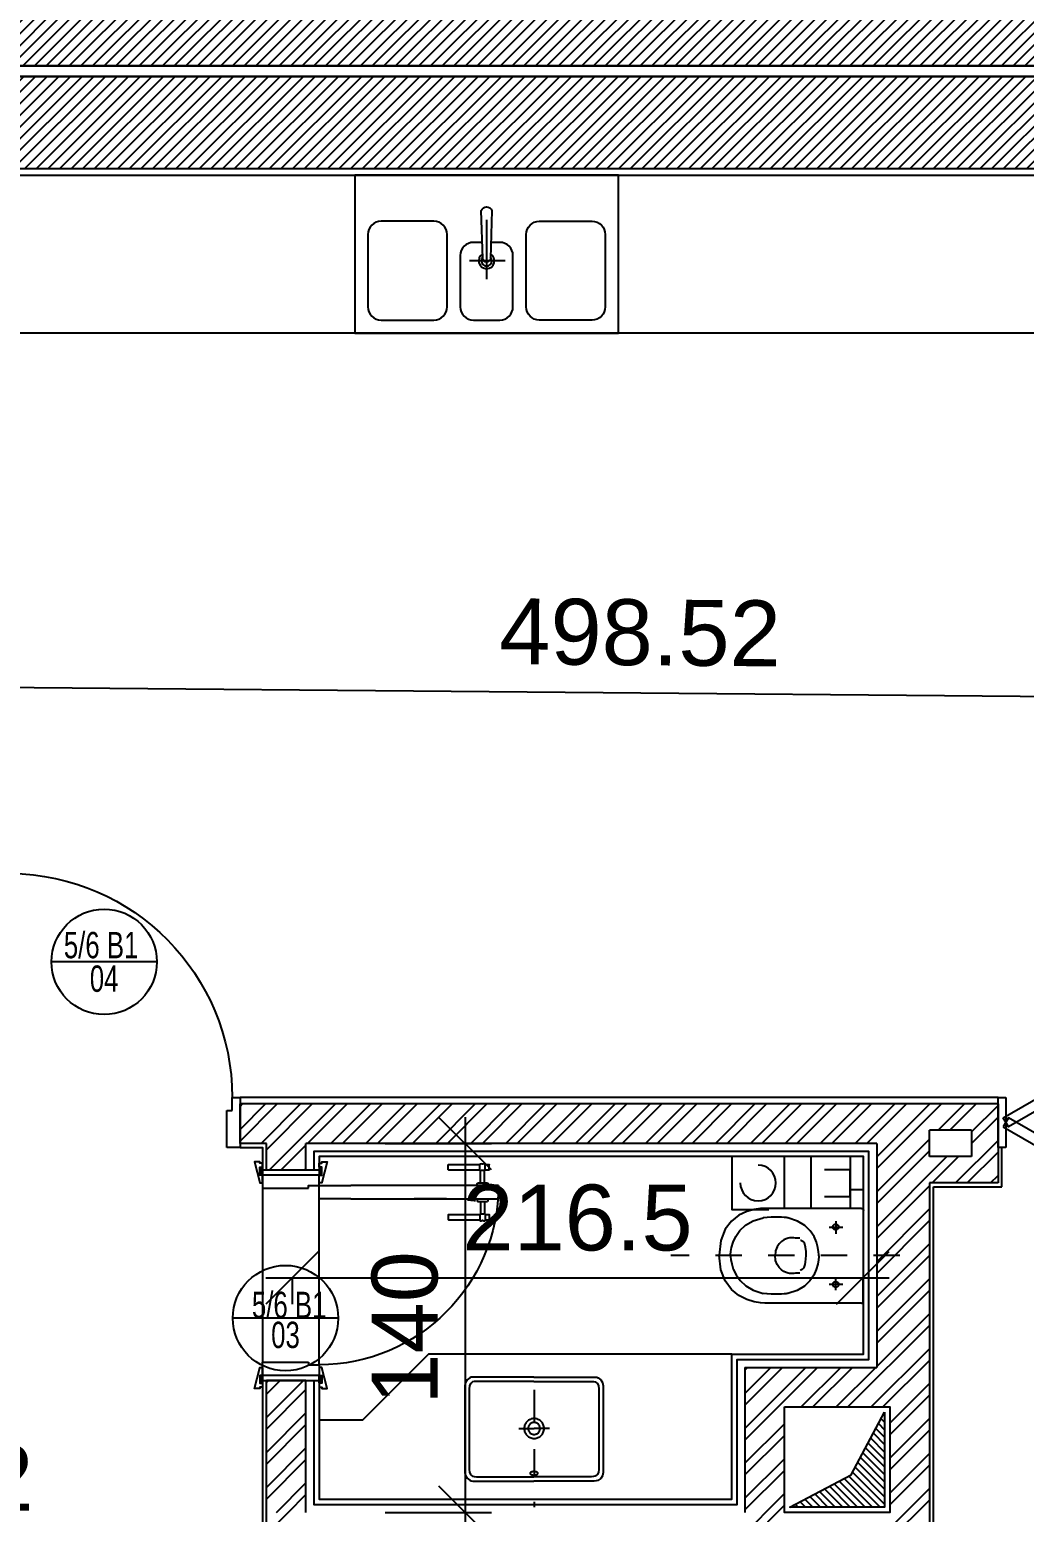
# Model space of a CAD drawing. Extents: x -0.9 to 45.6, y -8.7 to 61.5.
# Drawn here: x 34.15 to 37.92, y 17.05 to 22.68 of the extents above; entities that cross this region are included whole.
import ezdxf
from ezdxf.enums import TextEntityAlignment as Align

# ---------------------------------------------------------------- set-up
doc = ezdxf.new("R2010")
doc.units = 0
doc.header["$MEASUREMENT"] = 0
doc.header["$PDMODE"] = 35
doc.header["$PDSIZE"] = 0.3
for name, pattern in [('AXIS_50$0$DASHDOT2', [0.5, 0.25, -0.125, 0, -0.125]), ('CENTER', [2, 1.25, -0.25, 0.25, -0.25]), ('DASHDOTX2', [50.8, 25.4, -12.7, 0, -12.7])]:
    doc.linetypes.add(name, pattern=pattern)
doc.layers.get('0').update_dxf_attribs({"linetype": 'CONTINUOUS'})
doc.layers.get('DEFPOINTS').update_dxf_attribs({"linetype": 'CONTINUOUS'})
for name, color, linetype in [('A-ANNO-DR-TAG', 7, 'CONTINUOUS'), ('A-AREAS', 6, 'CONTINUOUS'), ('A-AXIS-SANITARY', 10, 'DASHDOTX2'), ('a-dim', 3, 'CONTINUOUS'), ('A-DOORS', 1, 'CONTINUOUS'), ('A-FLOR-PFIX', 61, 'CONTINUOUS'), ('A-HATCH-CONC', 8, 'CONTINUOUS'), ('A-HATCH-WALL', 8, 'CONTINUOUS'), ('a-kitchen', 95, 'CONTINUOUS'), ('A-MECHANICAL', 8, 'CONTINUOUS'), ('A-PLASTER', 8, 'CONTINUOUS'), ('A-PORTE', 1, 'CONTINUOUS'), ('A-SANIT', 95, 'CONTINUOUS'), ('A-SECT-TILE', 12, 'CONTINUOUS'), ('a-shaft', 251, 'CONTINUOUS'), ('A-WALL', 4, 'CONTINUOUS'), ('AXIS_50$0$A-AXIS-50', 10, 'AXIS_50$0$DASHDOT2'), ('S-2ND-3RD-4-5-6TH$0$A-SHAFT 2-3-4-5-6', 8, 'CONTINUOUS'), ('S-2ND-3RD-4-5-6TH$0$A-STR 2-3-4-5-6', 2, 'CONTINUOUS')]:
    doc.layers.add(name, color=color, linetype=linetype)
doc.styles.add('A100-STEXT', font='arial.ttf', dxfattribs={"height": 0.25})
doc.styles.add('BLOCK', font='arial.ttf', dxfattribs={"width": 0.8, "height": 0.25})
doc.dimstyles.new('A100-DIM', dxfattribs={"dimtxt": 0.25, "dimasz": 0.2, "dimexe": 0.1, "dimexo": 0.3, "dimgap": 0.1, "dimtad": 1, "dimlfac": 100, "dimrnd": 0.5, "dimdsep": 46, "dimtxsty": 'A100-STEXT', "dimblk1": 'OBLIQUE', "dimblk2": 'OBLIQUE', "dimsah": 1, "dimcen": -0.05, "dimdle": 0.1, "dimclrd": 15, "dimclre": 15, "dimclrt": 256, "dimadec": 0, "dimazin": 0, "dimtfac": 0.28, "dimtix": 1, "dimtmove": 2, "dimatfit": 3, "dimldrblk": 'OBLIQUE', "dimfxl": 1, "dimtolj": 1, "dimarcsym": 0})
doc.dimstyles.new('dim-law', dxfattribs={"dimtxt": 0.25, "dimasz": 0.2, "dimexe": 0.1, "dimexo": 0.3, "dimgap": 0.1, "dimtad": 1, "dimlfac": 100, "dimdsep": 46, "dimtxsty": 'A100-STEXT', "dimblk1": 'OBLIQUE', "dimblk2": 'OBLIQUE', "dimsah": 1, "dimcen": -0.05, "dimdle": 0.1, "dimclrd": 15, "dimclre": 15, "dimclrt": 256, "dimadec": 0, "dimazin": 0, "dimtfac": 0.28, "dimtix": 1, "dimtmove": 2, "dimatfit": 3, "dimldrblk": 'OBLIQUE', "dimfxl": 0.1, "dimtolj": 1, "dimarcsym": 0})

# ---------------------------------------------------------------- blocks, each defined once
blk = doc.blocks.new('sink')
at = {"layer": 'a-kitchen'}
for p, q in [((0.325, -0.43), (0.325, -0.565)), ((0.17, -0.5), (0.395, -0.5))]:
    blk.add_line(p, q, dxfattribs=at)
blk.add_lwpolyline([(0.6, -1), (0.6, 0), (0, 0), (0, -1)], close=True, dxfattribs=at)
for points in [[(0.225, -0.05), (0.5, -0.05, -0.414214), (0.55, -0.1), (0.55, -0.3, -0.414214), (0.5, -0.35), (0.225, -0.35, -0.414214), (0.175, -0.3), (0.175, -0.1, -0.414214)], [(0.1342, -0.4799), (0.316, -0.4851, -0.89936), (0.316, -0.5149), (0.1342, -0.5201, -0.70892)], [(0.225, -0.95), (0.5, -0.95, 0.414214), (0.55, -0.9), (0.55, -0.7, 0.414214), (0.5, -0.65), (0.225, -0.65, 0.414214), (0.175, -0.7), (0.175, -0.9, 0.414214)]]:
    blk.add_lwpolyline(points, format="xyb", close=True, dxfattribs=at)
blk.add_lwpolyline([(0.255, -0.5165), (0.255, -0.55, 0.414214), (0.305, -0.6), (0.5, -0.6, 0.414214), (0.55, -0.55), (0.55, -0.45, 0.414214), (0.5, -0.4), (0.305, -0.4, 0.414214), (0.255, -0.45), (0.255, -0.4835, 62.569326)], format="xyb", dxfattribs=at)
for radius, start, end in [(0.03, 211.8659, 148.1341), (0.02, 229.2152, 130.7848)]:
    blk.add_arc((0.325, -0.5), radius, start, end, dxfattribs=at)
blk = doc.blocks.new('P90E19D')
at = {"layer": 'A-PORTE'}
for p, q in [((0, 0), (0.05, 0)), ((0, -0.19), (0, 0)), ((0.05, 0), (0.05, -0.14)), ((0.9, 0), (0.85, 0)), ((0.85, 0), (0.85, -0.14)), ((0.9, -0.19), (0.9, 0)), ((0.03, -0.14), (0.03, -0.19)), ((0.05, -0.14), (0.03, -0.14)), ((0.85, -0.14), (0.87, -0.14)), ((0.87, -0.14), (0.87, -0.19)), ((0.03, -0.19), (0, -0.19)), ((0.06, -0.19), (0.02, -0.19)), ((0.03, -0.19), (0.03, -1.0399)), ((0.06, -1.0391), (0.06, -0.19)), ((0.87, -0.19), (0.9, -0.19))]:
    blk.add_line(p, q, dxfattribs=at)
blk.add_arc((0.02, -0.19), 0.85, 270.6741, 360, dxfattribs=at)
blk = doc.blocks.new('DRTAG')
blk.add_line((0.004, 0), (-0.004, 0))
blk.add_circle((0, 0), 0.004)
at = {"color": 7, "style": 'BLOCK', "width": 0.7}
blk.add_attdef('D', text='', height=0.002, dxfattribs=at).set_placement((-0.00001, 0.00127), align=Align.MIDDLE_RIGHT)
blk.add_attdef('TP', text='', height=0.002, dxfattribs=at).set_placement((-0.00004, 0.00127), align=Align.MIDDLE_LEFT)
blk.add_attdef('D-NO', text='', height=0.002, dxfattribs=at).set_placement((0, -0.00127), align=Align.MIDDLE)
blk = doc.blocks.new('P90E19H')
at = {"layer": 'A-PORTE'}
for p, q in [((0, 0), (-0.19, 0)), ((-0.19, 0), (-0.19, -0.03)), ((0, -0.03), (0, 0)), ((-0.19, -0.03), (0, -0.03)), ((-0.19, -0.9), (-0.19, -0.87)), ((-0.19, -0.87), (0, -0.87)), ((0, -0.9), (-0.19, -0.9)), ((0, -0.87), (0, -0.9)), ((0, -0.87), (0, -0.9))]:
    blk.add_line(p, q, dxfattribs=at)
for points in [[(-0.1123, -0.88), (-0.5323, -0.1525), (-0.4977, -0.1325), (-0.0777, -0.86)], [(-0.0777, -0.88), (0.3423, -0.1525), (0.3077, -0.1325), (-0.1123, -0.86)]]:
    blk.add_lwpolyline(points, close=True, dxfattribs=at)
blk.add_arc((-0.095, -0.87), 0.84, 58.6357, 121.3643, dxfattribs=at)
blk = doc.blocks.new('_OBLIQUE')
at = {"color": 0, "linetype": 'ByBlock'}
blk.add_line((-0.5, -0.5), (0.5, 0.5), dxfattribs=at)
blk = doc.blocks.new('*D394')
at = {"layer": 'a-dim', "color": 15, "lineweight": -2}
for p, q in [((35.0408, 17.9396), (37.4058, 17.9396)), ((35.1408, 17.9399), (35.1408, 17.8396)), ((37.3058, 17.9399), (37.3058, 17.8396))]:
    blk.add_line(p, q, dxfattribs=at)
at = {"layer": 'DEFPOINTS', "color": 0}
for p in [(35.1408, 18.2399), (37.3058, 18.2399), (37.3058, 17.9396)]:
    blk.add_point(p, dxfattribs=at)
at = {"layer": 'a-dim', "color": 15, "lineweight": -2, "xscale": 0.2, "yscale": 0.2, "zscale": 0.2, "rotation": 180}
blk.add_blockref('_OBLIQUE', (35.1408, 17.9396), dxfattribs=at)
at = {"layer": 'a-dim', "color": 15, "lineweight": -2, "xscale": 0.2, "yscale": 0.2, "zscale": 0.2}
blk.add_blockref('_OBLIQUE', (37.3058, 17.9396), dxfattribs=at)
at = {"layer": 'a-dim', "insert": (36.2233, 18.1672), "char_height": 0.25, "attachment_point": 5, "style": 'A100-STEXT'}
blk.add_mtext('\\A1;216.5', dxfattribs=at)
blk = doc.blocks.new('A$C6D442EC4')
at = {"layer": 'A-AXIS-SANITARY', "linetype": 'CENTER', "ltscale": 0.1}
blk.add_line((-0.0027, 0.3461), (-0.0027, -0.0992), dxfattribs=at)
at = {"layer": 'A-FLOR-PFIX', "ltscale": 0.5}
for points in [[(-0.0025, 0.3948), (-0.0051, 0.3948), (-0.0125, 0.3948), (-0.0239, 0.3948), (-0.0388, 0.3948), (-0.0564, 0.3948), (-0.076, 0.3948), (-0.1187, 0.3948), (-0.1614, 0.3948), (-0.181, 0.3948), (-0.1986, 0.3948), (-0.2135, 0.3948), (-0.225, 0.3948), (-0.2323, 0.3948), (-0.235, 0.3948), (-0.2405, 0.394), (-0.246, 0.3919), (-0.2556, 0.3842), (-0.2625, 0.3736), (-0.2651, 0.362), (-0.2651, 0.361), (-0.2651, 0.3583), (-0.2651, 0.3538), (-0.2651, 0.3478), (-0.2651, 0.3316), (-0.2651, 0.3105), (-0.2651, 0.2855), (-0.2651, 0.2577), (-0.2651, 0.1972), (-0.2651, 0.1367), (-0.2651, 0.1088), (-0.2651, 0.0839), (-0.2651, 0.0628), (-0.2651, 0.0466), (-0.2651, 0.0405), (-0.2651, 0.0361), (-0.2651, 0.0333), (-0.2651, 0.0324), (-0.2626, 0.0199), (-0.2557, 0.0096), (-0.2448, 0.0026), (-0.2379, 0.0007), (-0.2303, 0), (-0.2278, 0), (-0.2205, 0), (-0.2093, 0), (-0.1947, 0), (-0.1775, 0), (-0.1582, 0), (-0.1164, 0), (-0.0746, 0), (-0.0553, 0), (-0.0381, 0), (-0.0235, 0), (-0.0123, 0), (-0.005, 0), (-0.0025, 0)], [(-0.0026, 0.3948), (0, 0.3948), (0.0074, 0.3948), (0.0188, 0.3948), (0.0337, 0.3948), (0.0513, 0.3948), (0.0709, 0.3948), (0.1136, 0.3948), (0.1563, 0.3948), (0.176, 0.3948), (0.1936, 0.3948), (0.2084, 0.3948), (0.2199, 0.3948), (0.2273, 0.3948), (0.2299, 0.3948), (0.2355, 0.394), (0.2409, 0.3919), (0.2506, 0.3842), (0.2574, 0.3736), (0.26, 0.362), (0.26, 0.361), (0.26, 0.3583), (0.26, 0.3538), (0.26, 0.3478), (0.26, 0.3316), (0.26, 0.3105), (0.26, 0.2856), (0.26, 0.2578), (0.26, 0.1974), (0.26, 0.137), (0.26, 0.1092), (0.26, 0.0843), (0.26, 0.0632), (0.26, 0.047), (0.26, 0.041), (0.26, 0.0366), (0.26, 0.0338), (0.26, 0.0329), (0.2574, 0.0212), (0.2506, 0.0106), (0.2409, 0.003), (0.2355, 0.0008), (0.2299, 0), (0.2273, 0), (0.2199, 0), (0.2084, 0), (0.1936, 0), (0.176, 0), (0.1563, 0), (0.1136, 0), (0.0709, 0), (0.0513, 0), (0.0337, 0), (0.0188, 0), (0.0074, 0), (0, 0), (-0.0026, 0)], [(-0.0025, 0.3784), (-0.0049, 0.3784), (-0.0118, 0.3784), (-0.0226, 0.3784), (-0.0366, 0.3784), (-0.0531, 0.3784), (-0.0715, 0.3784), (-0.1116, 0.3784), (-0.1517, 0.3784), (-0.1701, 0.3784), (-0.1867, 0.3784), (-0.2006, 0.3784), (-0.2114, 0.3784), (-0.2183, 0.3784), (-0.2208, 0.3784), (-0.2288, 0.3778), (-0.2351, 0.3761), (-0.2399, 0.3735), (-0.2434, 0.37), (-0.2472, 0.361), (-0.2481, 0.3502), (-0.2481, 0.3493), (-0.2481, 0.3468), (-0.2481, 0.3427), (-0.2481, 0.3371), (-0.2481, 0.322), (-0.2481, 0.3025), (-0.2481, 0.2793), (-0.2481, 0.2535), (-0.2481, 0.1974), (-0.2481, 0.1413), (-0.2481, 0.1155), (-0.2481, 0.0924), (-0.2481, 0.0728), (-0.2481, 0.0577), (-0.2481, 0.0522), (-0.2481, 0.048), (-0.2481, 0.0455), (-0.2481, 0.0446), (-0.2472, 0.0339), (-0.2434, 0.0249), (-0.2399, 0.0214), (-0.2351, 0.0187), (-0.2288, 0.017), (-0.2208, 0.0164), (-0.2183, 0.0164), (-0.2114, 0.0164), (-0.2006, 0.0164), (-0.1867, 0.0164), (-0.1701, 0.0164), (-0.1517, 0.0164), (-0.1116, 0.0164), (-0.0715, 0.0164), (-0.0531, 0.0164), (-0.0366, 0.0164), (-0.0226, 0.0164), (-0.0118, 0.0164), (-0.0049, 0.0164), (-0.0025, 0.0164)], [(-0.0026, 0.3784), (-0.0002, 0.3784), (0.0068, 0.3784), (0.0175, 0.3784), (0.0315, 0.3784), (0.048, 0.3784), (0.0665, 0.3784), (0.1065, 0.3784), (0.1466, 0.3784), (0.1651, 0.3784), (0.1816, 0.3784), (0.1955, 0.3784), (0.2063, 0.3784), (0.2132, 0.3784), (0.2157, 0.3784), (0.2237, 0.3778), (0.23, 0.3761), (0.2348, 0.3735), (0.2383, 0.37), (0.2421, 0.361), (0.243, 0.3502), (0.243, 0.3493), (0.243, 0.3468), (0.243, 0.3427), (0.243, 0.3371), (0.243, 0.322), (0.243, 0.3025), (0.243, 0.2793), (0.243, 0.2535), (0.243, 0.1974), (0.243, 0.1413), (0.243, 0.1155), (0.243, 0.0924), (0.243, 0.0728), (0.243, 0.0577), (0.243, 0.0522), (0.243, 0.048), (0.243, 0.0455), (0.243, 0.0446), (0.2421, 0.0339), (0.2383, 0.0249), (0.2348, 0.0214), (0.23, 0.0187), (0.2237, 0.017), (0.2157, 0.0164), (0.2132, 0.0164), (0.2063, 0.0164), (0.1955, 0.0164), (0.1816, 0.0164), (0.1651, 0.0164), (0.1466, 0.0164), (0.1065, 0.0164), (0.0665, 0.0164), (0.048, 0.0164), (0.0315, 0.0164), (0.0175, 0.0164), (0.0068, 0.0164), (-0.0002, 0.0164), (-0.0026, 0.0164)], [(-0.0408, 0.1997), (-0.0406, 0.2035), (-0.04, 0.2073), (-0.0391, 0.2109), (-0.0378, 0.2144), (-0.0362, 0.2176), (-0.0343, 0.2208), (-0.0322, 0.2237), (-0.0297, 0.2263), (-0.0271, 0.2288), (-0.0242, 0.2309), (-0.021, 0.2328), (-0.0177, 0.2344), (-0.0143, 0.2357), (-0.0107, 0.2366), (-0.0069, 0.2372), (-0.0031, 0.2374), (0.0008, 0.2372), (0.0045, 0.2366), (0.0081, 0.2357), (0.0116, 0.2344), (0.0149, 0.2328), (0.018, 0.2309), (0.0209, 0.2288), (0.0236, 0.2263), (0.026, 0.2237), (0.0282, 0.2208), (0.0301, 0.2176), (0.0317, 0.2144), (0.0329, 0.2109), (0.0339, 0.2073), (0.0344, 0.2035), (0.0346, 0.1997), (0.0344, 0.1958), (0.0339, 0.1921), (0.0329, 0.1885), (0.0317, 0.185), (0.0301, 0.1817), (0.0282, 0.1786), (0.026, 0.1757), (0.0236, 0.173), (0.0209, 0.1706), (0.018, 0.1684), (0.0149, 0.1665), (0.0116, 0.1649), (0.0081, 0.1637), (0.0045, 0.1627), (0.0008, 0.1622), (-0.0031, 0.162), (-0.0069, 0.1622), (-0.0107, 0.1627), (-0.0143, 0.1637), (-0.0177, 0.1649), (-0.021, 0.1665), (-0.0242, 0.1684), (-0.0271, 0.1706), (-0.0297, 0.173), (-0.0322, 0.1757), (-0.0343, 0.1786), (-0.0362, 0.1817), (-0.0378, 0.185), (-0.0391, 0.1885), (-0.04, 0.1921), (-0.0406, 0.1958), (-0.0408, 0.1997), (-0.0408, 0.1997)], [(-0.0257, 0.1997), (-0.0256, 0.202), (-0.0252, 0.2042), (-0.0247, 0.2064), (-0.0239, 0.2085), (-0.023, 0.2105), (-0.0218, 0.2123), (-0.0205, 0.2141), (-0.0191, 0.2157), (-0.0175, 0.2171), (-0.0157, 0.2184), (-0.0139, 0.2196), (-0.0119, 0.2205), (-0.0098, 0.2213), (-0.0076, 0.2218), (-0.0054, 0.2222), (-0.0031, 0.2223), (-0.0008, 0.2222), (0.0015, 0.2218), (0.0037, 0.2213), (0.0057, 0.2205), (0.0077, 0.2196), (0.0096, 0.2184), (0.0113, 0.2171), (0.0129, 0.2157), (0.0144, 0.2141), (0.0157, 0.2123), (0.0168, 0.2105), (0.0178, 0.2085), (0.0185, 0.2064), (0.0191, 0.2042), (0.0194, 0.202), (0.0196, 0.1997), (0.0194, 0.1974), (0.0191, 0.1951), (0.0185, 0.1929), (0.0178, 0.1909), (0.0168, 0.1889), (0.0157, 0.187), (0.0144, 0.1853), (0.0129, 0.1837), (0.0113, 0.1822), (0.0096, 0.1809), (0.0077, 0.1798), (0.0057, 0.1788), (0.0037, 0.1781), (0.0015, 0.1775), (-0.0008, 0.1772), (-0.0031, 0.1771), (-0.0054, 0.1772), (-0.0076, 0.1775), (-0.0098, 0.1781), (-0.0119, 0.1788), (-0.0139, 0.1798), (-0.0157, 0.1809), (-0.0175, 0.1822), (-0.0191, 0.1837), (-0.0205, 0.1853), (-0.0218, 0.187), (-0.023, 0.1889), (-0.0239, 0.1909), (-0.0247, 0.1929), (-0.0252, 0.1951), (-0.0256, 0.1974), (-0.0257, 0.1997), (-0.0257, 0.1997)], [(-0.0176, 0.0295), (-0.0176, 0.0302), (-0.0173, 0.0308), (-0.017, 0.0315), (-0.0165, 0.0321), (-0.0158, 0.0326), (-0.0151, 0.0332), (-0.0142, 0.0337), (-0.0132, 0.0341), (-0.011, 0.0349), (-0.0084, 0.0355), (-0.0056, 0.0359), (-0.0026, 0.036), (0.0004, 0.0359), (0.0033, 0.0355), (0.0058, 0.0349), (0.0081, 0.0341), (0.009, 0.0337), (0.0099, 0.0332), (0.0107, 0.0326), (0.0113, 0.0321), (0.0118, 0.0315), (0.0122, 0.0308), (0.0124, 0.0302), (0.0125, 0.0295), (0.0124, 0.0288), (0.0122, 0.0282), (0.0118, 0.0276), (0.0113, 0.027), (0.0107, 0.0264), (0.0099, 0.0258), (0.009, 0.0253), (0.0081, 0.0249), (0.0058, 0.0241), (0.0033, 0.0235), (0.0004, 0.0231), (-0.0026, 0.023), (-0.0056, 0.0231), (-0.0084, 0.0235), (-0.011, 0.0241), (-0.0132, 0.0249), (-0.0142, 0.0253), (-0.0151, 0.0258), (-0.0158, 0.0264), (-0.0165, 0.027), (-0.017, 0.0276), (-0.0173, 0.0282), (-0.0176, 0.0288), (-0.0176, 0.0295), (-0.0176, 0.0295)]]:
    blk.add_lwpolyline(points, dxfattribs=at)
at = {"layer": 'A-SANIT', "ltscale": 0.5}
for points in [[(-0.0614, 0.1997), (-0.0031, 0.1997)], [(0.0553, 0.1997), (-0.0031, 0.1997)]]:
    blk.add_lwpolyline(points, dxfattribs=at)
blk = doc.blocks.new('A$C4412624D')
for points in [[(-363.316505, 205.931824, 0), (-369.377186, 205.812927, 0), (-385.619804, 204.401184, 0), (-409.135235, 200.113983, 0), (-437.014357, 191.368836, 0), (-466.348038, 176.583069, 0), (-494.227158, 154.174194, 0), (-517.742592, 122.559601, 0), (-533.985207, 80.156738, 0), (-540.045876, 25.382996, 0)], [(-497.934326, 27.701111, 0), (-497.803253, 31.697464, 0), (-496.723526, 42.562134, 0), (-493.665352, 58.608521, 0), (-487.598946, 78.150055, 0), (-477.494526, 99.500153, 0), (-462.322313, 120.972229, 0), (-441.052518, 140.879669, 0), (-412.655359, 157.53595, 0), (-376.101051, 169.254425, 0)], [(-283.871368, 169.254578, 0), (-285.531082, 169.495087, 0), (-290.24971, 170.096344, 0), (-297.636414, 170.87796, 0), (-307.300392, 171.659577, 0), (-318.850838, 172.260834, 0), (-331.896935, 172.501343, 0), (-346.047874, 172.200714, 0), (-360.912849, 171.17862, 0), (-376.101044, 169.254608, 0)], [(-7.305237, 205.931824, 0), (-19.51413, 205.931824, 0), (-52.233948, 205.931824, 0), (-99.604431, 205.931824, 0), (-155.76532, 205.931824, 0), (-214.856354, 205.931793, 0), (-271.017242, 205.931793, 0), (-318.387726, 205.931793, 0), (-351.107536, 205.931763, 0), (-363.316406, 205.931763, 0)], [(-167.899292, 27.713638, 0), (-167.94632, 31.783478, 0), (-168.779755, 42.831787, 0), (-171.43811, 59.116745, 0), (-176.960022, 78.896546, 0), (-186.383972, 100.429382, 0), (-200.748535, 121.973389, 0), (-221.092255, 141.786835, 0), (-248.453674, 158.127808, 0), (-283.871368, 169.254547, 0)], [(-7.305237, 205.931824, 0), (-7.054718, 205.891724, 0), (-6.383331, 205.746399, 0), (-5.411285, 205.458283, 0), (-4.258881, 204.989777, 0), (-3.046356, 204.303314, 0), (-1.893951, 203.361298, 0), (-0.921936, 202.126221, 0), (-0.250519, 200.560455, 0), (0, 198.626465, 0)], [(-0.000031, 198.626618, 0), (-0.000031, 186.942688, 0), (-0.000031, 155.629791, 0), (-0.000031, 110.296204, 0), (-0.000031, 56.550171, 0), (0, 0, 0), (0, -53.746025, 0), (0, -99.079628, 0), (0.000031, -130.392528, 0), (0.000031, -142.076446, 0)], [(-128.633087, 134.554077, 0), (-126.879395, 134.554077, 0), (-122.179504, 134.554077, 0), (-115.375183, 134.554077, 0), (-107.308197, 134.554077, 0), (-98.820343, 134.554108, 0), (-90.753357, 134.554108, 0), (-83.949036, 134.554108, 0), (-79.249146, 134.554138, 0), (-77.495453, 134.554138, 0)], [(-93.019531, 135.467438, 0), (-93.196075, 137.437134, 0), (-93.705109, 139.291046, 0), (-94.515656, 140.998169, 0), (-95.596771, 142.527588, 0), (-96.917511, 143.848328, 0), (-98.446899, 144.929444, 0), (-100.154022, 145.740021, 0), (-102.007935, 146.249054, 0), (-103.977631, 146.425629, 0), (-103.977631, 146.425537, 0), (-105.947327, 146.248993, 0), (-107.801239, 145.73996, 0), (-109.508362, 144.929413, 0), (-111.03775, 143.848328, 0), (-112.358459, 142.527588, 0), (-113.439575, 140.99823, 0), (-114.250092, 139.291107, 0), (-114.759094, 137.437256, 0), (-114.935638, 135.46759, 0), (-114.93573, 135.467438, 0), (-114.759186, 133.497742, 0), (-114.250153, 131.643829, 0), (-113.439606, 129.936707, 0), (-112.35849, 128.407288, 0), (-111.03775, 127.086548, 0), (-109.508362, 126.005432, 0), (-107.801239, 125.194855, 0), (-105.947327, 124.685822, 0), (-103.977631, 124.509247, 0), (-103.977631, 124.509339, 0), (-102.007935, 124.685883, 0), (-100.154022, 125.194916, 0), (-98.446899, 126.005463, 0), (-96.917511, 127.086548, 0), (-95.596802, 128.407288, 0), (-94.515686, 129.936646, 0), (-93.70517, 131.643768, 0), (-93.196167, 133.49762, 0), (-93.019623, 135.467285, 0)], [(-103.977631, 156.470307, 0), (-103.977631, 154.841889, 0), (-103.977631, 150.477722, 0), (-103.977631, 144.159454, 0), (-103.977631, 136.668732, 0), (-103.977661, 128.787171, 0), (-103.977661, 121.296448, 0), (-103.977661, 114.97818, 0), (-103.977692, 110.614014, 0), (-103.977692, 108.985626, 0)], [(-239.127029, 93.496338, 0), (-244.453003, 93.570557, 0), (-249.945557, 93.674713, 0), (-255.392944, 93.798554, 0), (-260.583328, 93.931671, 0), (-265.304947, 94.063751, 0), (-269.345993, 94.184479, 0), (-272.494675, 94.283508, 0), (-274.5392, 94.350495, 0), (-275.267776, 94.375122, 0), (-275.267746, 94.375122, 0), (-277.177994, 94.160919, 0), (-282.297455, 93.202637, 0), (-289.709213, 91.026795, 0), (-298.496338, 87.159912, 0), (-307.741928, 81.128479, 0), (-316.529068, 72.45903, 0), (-323.940826, 60.67807, 0), (-329.060295, 45.312103, 0), (-330.970551, 25.887634, 0)], [(-222.988953, 73.828949, 0), (-223.338638, 74.133179, 0), (-224.304276, 74.948532, 0), (-225.760712, 76.128952, 0), (-227.582809, 77.528443, 0), (-229.645447, 79.000946, 0), (-231.823486, 80.400421, 0), (-233.99176, 81.580872, 0), (-236.025146, 82.39621, 0), (-237.798523, 82.70047, 0)], [(-222.988953, 73.828949, 0), (-222.415253, 72.286972, 0), (-220.969742, 67.851441, 0), (-219.065781, 60.807938, 0), (-217.11673, 51.442078, 0), (-215.53595, 40.039414, 0), (-214.736816, 26.885574, 0), (-215.132675, 12.266113, 0), (-217.136887, -3.533356, 0), (-221.162842, -20.227234, 0)], [(-363.316505, -149.381658, 0), (-369.377186, -149.461094, 0), (-385.619804, -148.580885, 0), (-409.135235, -145.063267, 0), (-437.014357, -137.230472, 0), (-466.348038, -123.404728, 0), (-494.227158, -101.908272, 0), (-517.742592, -71.063339, 0), (-533.985207, -29.192154, 0), (-540.045876, 25.383057, 0)], [(-497.934326, 27.701111, 0), (-497.877174, 23.658875, 0), (-496.982231, 12.679642, 0), (-494.164284, -3.515335, 0), (-488.338104, -23.204819, 0), (-478.41848, -44.667587, 0), (-463.320183, -66.182388, 0), (-441.957998, -86.028, 0), (-413.246702, -102.483177, 0), (-376.101074, -113.826691, 0)], [(-239.127029, -38.068466, 0), (-244.453003, -38.14267, 0), (-249.945557, -38.246841, 0), (-255.392944, -38.370651, 0), (-260.583328, -38.503769, 0), (-265.304947, -38.635849, 0), (-269.345993, -38.756561, 0), (-272.494675, -38.855591, 0), (-274.5392, -38.922577, 0), (-275.267776, -38.947189, 0), (-275.267746, -38.947235, 0), (-277.177994, -38.733047, 0), (-282.297455, -37.774811, 0), (-289.709213, -35.599045, 0), (-298.496338, -31.732208, 0), (-307.741928, -25.700821, 0), (-316.529068, -17.031387, 0), (-323.940826, -5.250381, 0), (-329.060295, 10.115692, 0), (-330.970551, 29.540344, 0)], [(-167.899292, 27.713638, 0), (-167.835449, 23.744888, 0), (-168.391693, 12.949295, 0), (-170.689728, -3.00711, 0), (-175.851273, -22.458359, 0), (-184.998032, -43.738403, 0), (-199.251709, -65.181274, 0), (-219.733994, -85.120949, 0), (-247.56662, -101.891426, 0), (-283.871277, -113.826691, 0)], [(-221.162796, -20.227218, 0), (-221.512482, -20.531448, 0), (-222.478119, -21.346786, 0), (-223.934555, -22.527222, 0), (-225.756668, -23.926681, 0), (-227.819305, -25.39917, 0), (-229.99733, -26.79863, 0), (-232.165619, -27.97905, 0), (-234.19902, -28.794388, 0), (-235.972382, -29.098617, 0)], [(-103.977631, -101.042419, 0), (-103.977631, -99.414001, 0), (-103.977631, -95.049827, 0), (-103.977631, -88.731552, 0), (-103.977631, -81.240814, 0), (-103.977661, -73.359253, 0), (-103.977661, -65.868515, 0), (-103.977661, -59.550239, 0), (-103.977692, -55.186066, 0), (-103.977692, -53.557648, 0)], [(-128.633087, -79.126785, 0), (-126.879395, -79.126785, 0), (-122.179504, -79.126785, 0), (-115.375183, -79.126785, 0), (-107.308197, -79.126793, 0), (-98.820343, -79.126793, 0), (-90.753357, -79.1268, 0), (-83.949036, -79.1268, 0), (-79.249146, -79.126808, 0), (-77.495453, -79.126816, 0)], [(-93.019531, -80.039558, 0), (-93.196075, -78.069855, 0), (-93.705109, -76.215965, 0), (-94.515656, -74.508842, 0), (-95.596771, -72.979439, 0), (-96.917511, -71.658707, 0), (-98.446899, -70.577591, 0), (-100.154022, -69.767044, 0), (-102.007935, -69.258026, 0), (-103.977631, -69.081474, 0), (-103.977631, -69.081459, 0), (-105.947327, -69.258011, 0), (-107.801239, -69.767036, 0), (-109.508362, -70.577583, 0), (-111.03775, -71.658699, 0), (-112.358459, -72.979431, 0), (-113.439575, -74.508835, 0), (-114.250092, -76.21595, 0), (-114.759094, -78.069839, 0), (-114.935638, -80.039543, 0), (-114.93573, -80.039558, 0), (-114.759186, -82.009262, 0), (-114.250153, -83.863159, 0), (-113.439606, -85.570282, 0), (-112.35849, -87.099686, 0), (-111.03775, -88.420425, 0), (-109.508362, -89.501541, 0), (-107.801239, -90.312088, 0), (-105.947327, -90.821113, 0), (-103.977631, -90.997673, 0), (-103.977631, -90.997658, 0), (-102.007935, -90.821106, 0), (-100.154022, -90.31208, 0), (-98.446899, -89.501533, 0), (-96.917511, -88.420418, 0), (-95.596802, -87.099678, 0), (-94.515686, -85.570274, 0), (-93.70517, -83.863144, 0), (-93.196167, -82.009254, 0), (-93.019623, -80.039543, 0)], [(-283.871368, -113.826683, 0), (-285.531082, -114.067184, 0), (-290.24971, -114.668434, 0), (-297.636414, -115.450065, 0), (-307.300392, -116.231693, 0), (-318.850838, -116.832943, 0), (-331.896935, -117.073444, 0), (-346.047874, -116.772819, 0), (-360.912849, -115.750694, 0), (-376.101044, -113.826691, 0)], [(-7.305237, -149.381658, 0), (-19.51413, -149.381658, 0), (-52.233948, -149.381658, 0), (-99.604431, -149.381658, 0), (-155.76532, -149.381658, 0), (-214.856354, -149.38166, 0), (-271.017242, -149.38166, 0), (-318.387726, -149.38166, 0), (-351.107536, -149.381662, 0), (-363.316406, -149.381662, 0)], [(-7.305237, -149.381658, 0), (-7.054718, -149.341568, 0), (-6.383331, -149.196247, 0), (-5.411285, -148.908123, 0), (-4.258881, -148.439623, 0), (-3.046356, -147.753174, 0), (-1.893951, -146.811207, 0), (-0.921936, -145.576141, 0), (-0.250519, -144.010414, 0), (0, -142.076446, 0)]]:
    blk.add_polyline3d(points)
at = {"layer": 'A-AXIS-SANITARY', "linetype": 'CENTER', "ltscale": 0.1}
blk.add_line((136.288241, 26.88557), (-721.794139, 26.885582), dxfattribs=at)
blk = doc.blocks.new('A$C3DEF75EA')
at = {"layer": 'A-DOORS'}
for p, q in [((-0.11, 0.68), (-0.06, 0.68)), ((-0.11, 0.56), (-0.11, 0.68)), ((-0.06, 0.68), (-0.06, 0.56)), ((-0.167, 0.63), (-0.193, 0.63)), ((-0.193, 0.625), (-0.193, 0.63)), ((-0.19, 0.63), (-0.19, 0.6445)), ((-0.1705, 0.645), (-0.1895, 0.645)), ((-0.17, 0.63), (-0.17, 0.6445)), ((-0.167, 0.6275), (-0.167, 0.63)), ((-0.12, 0.6275), (-0.167, 0.6275)), ((-0.12, 0.602), (-0.12, 0.638)), ((-0.11, 0.64), (-0.118, 0.64)), ((-0.11, 0.6), (-0.11, 0.64)), ((-0.06, 0.64), (-0.052, 0.64)), ((-0.06, 0.6), (-0.06, 0.64)), ((-0.05, 0.602), (-0.05, 0.638)), ((-0.05, 0.6275), (-0.003, 0.6275)), ((-0.003, 0.63), (0.023, 0.63)), ((-0.003, 0.6275), (-0.003, 0.63)), ((0, 0.63), (0, 0.6445)), ((0.0005, 0.645), (0.0195, 0.645)), ((0.02, 0.63), (0.02, 0.6445)), ((0.023, 0.625), (0.023, 0.63)), ((-0.193, 0.61), (-0.193, 0.615)), ((-0.167, 0.61), (-0.193, 0.61)), ((-0.19, 0.4905), (-0.19, 0.61)), ((-0.17, 0.4905), (-0.17, 0.61)), ((-0.167, 0.61), (-0.167, 0.6125)), ((-0.12, 0.6125), (-0.167, 0.6125)), ((-0.11, 0.6), (-0.118, 0.6)), ((-0.06, 0.6), (-0.052, 0.6)), ((-0.05, 0.6125), (-0.003, 0.6125)), ((-0.003, 0.61), (-0.003, 0.6125)), ((-0.003, 0.61), (0.023, 0.61)), ((0, 0.4905), (0, 0.61)), ((0.02, 0.4905), (0.02, 0.61)), ((0.023, 0.61), (0.023, 0.615)), ((-0.11, 0.12), (-0.11, 0.56)), ((-0.06, 0.56), (-0.06, 0.12)), ((-0.1705, 0.49), (-0.1895, 0.49)), ((-0.11, 0.483), (-0.11, 0.36)), ((-0.06, 0.483), (-0.06, 0.36)), ((0.0005, 0.49), (0.0195, 0.49)), ((-0.11, 0.12), (-0.11, 0)), ((-0.06, 0), (-0.06, 0.12)), ((-0.809, 0), (-0.781, 0.009)), ((-0.809, 0.009), (-0.781, 0)), ((0.009, 0), (-0.019, 0.009)), ((0.009, 0.009), (-0.019, 0)), ((-0.11, 0), (-0.06, 0)), ((-0.809, -0.215), (-0.781, -0.224)), ((-0.809, -0.224), (-0.781, -0.215)), ((0.009, -0.215), (-0.019, -0.224)), ((0.009, -0.224), (-0.019, -0.215))]:
    blk.add_line(p, q, dxfattribs=at)
at = {"layer": 'A-DOORS', "color": 8}
for p, q in [((-0.74, 0), (-0.06, 0)), ((-0.07, -0.215), (-0.73, -0.215))]:
    blk.add_line(p, q, dxfattribs=at)
at = {"layer": 'A-DOORS'}
for points in [[(-0.81, 0), (-0.825, 0), (-0.825, 0.01), (-0.83, 0.01), (-0.83, 0.03), (-0.7518, 0.0104, -0.381769), (-0.75, 0.0084), (-0.75, 0), (-0.78, 0), (-0.78, 0.01), (-0.81, 0.01), (-0.81, 0)], [(0.01, 0), (0.025, 0), (0.025, 0.01), (0.03, 0.01), (0.03, 0.03), (-0.0482, 0.0104, 0.381769), (-0.05, 0.0084), (-0.05, 0), (-0.02, 0), (-0.02, 0.01), (0.01, 0.01), (0.01, 0)], [(-0.81, -0.215), (-0.825, -0.215), (-0.825, -0.225), (-0.83, -0.225), (-0.83, -0.245), (-0.7518, -0.2254, 0.381769), (-0.75, -0.2234), (-0.75, -0.215), (-0.78, -0.215), (-0.78, -0.225), (-0.81, -0.225), (-0.81, -0.215)], [(0.01, -0.215), (0.025, -0.215), (0.025, -0.225), (0.03, -0.225), (0.03, -0.245), (-0.0482, -0.2254, -0.381769), (-0.05, -0.2234), (-0.05, -0.215), (-0.02, -0.215), (-0.02, -0.225), (0.01, -0.225), (0.01, -0.215)]]:
    blk.add_lwpolyline(points, format="xyb", dxfattribs=at)
for points in [[(-0.809, 0), (-0.781, 0), (-0.781, 0.009), (-0.809, 0.009)], [(0.009, 0), (-0.019, 0), (-0.019, 0.009), (0.009, 0.009)], [(-0.809, -0.215), (-0.781, -0.215), (-0.781, -0.224), (-0.809, -0.224)], [(0.009, -0.215), (-0.019, -0.215), (-0.019, -0.224), (0.009, -0.224)]]:
    blk.add_lwpolyline(points, close=True, dxfattribs=at)
for points in [[(-0.8, -0.215), (-0.8, 0), (-0.78, 0), (-0.78, -0.215), (-0.8, -0.215)], [(-0.73, -0.04), (-0.74, -0.04), (-0.74, 0), (-0.78, 0)], [(-0.78, 0), (-0.78, -0.215), (-0.73, -0.215), (-0.73, -0.04)], [(0, -0.215), (0, 0), (-0.02, 0), (-0.02, -0.215), (0, -0.215)], [(-0.07, -0.04), (-0.06, -0.04), (-0.06, 0), (-0.02, 0)], [(-0.02, 0), (-0.02, -0.215), (-0.07, -0.215), (-0.07, -0.04)]]:
    blk.add_lwpolyline(points, dxfattribs=at)
blk.add_arc((-0.0597, -0.0003), 0.6803, 90.0254, 179.9746, dxfattribs=at)
for centre, major_axis, start_param, end_param in [((-0.2006, 0.62), (0.00642, 0.00642), 4.914874, 6.080701), ((-0.1895, 0.6445), (-0.000354, 0.000354), -0.785398, 0.785398), ((-0.1705, 0.6445), (0.000354, 0.000354), 5.497787, 7.068583), ((-0.149, 0.62), (0.0138, 0.0138), 1.961403, 2.750986), ((-0.118, 0.638), (-0.00141, 0.00141), -0.785398, 0.785398), ((-0.052, 0.638), (0.00141, 0.00141), 5.497787, 7.068583), ((-0.021, 0.62), (0.0138, 0.0138), 5.102996, 5.892578), ((0.0005, 0.6445), (-0.000354, 0.000354), -0.785398, 0.785398), ((0.0195, 0.6445), (0.000354, 0.000354), 5.497787, 7.068583), ((0.0306, 0.62), (0.00642, 0.00642), 1.773281, 2.939108), ((-0.118, 0.602), (0.00141, 0.00141), 2.356194, 3.926991), ((-0.052, 0.602), (-0.00141, 0.00141), 2.356194, 3.926991), ((-0.1895, 0.4905), (0.000354, 0.000354), 2.356194, 3.926991), ((-0.1705, 0.4905), (-0.000354, 0.000354), 2.356194, 3.926991), ((0.0005, 0.4905), (0.000354, 0.000354), 2.356194, 3.926991), ((0.0195, 0.4905), (-0.000354, 0.000354), 2.356194, 3.926991)]:
    blk.add_ellipse(centre, major_axis=major_axis, ratio=1, start_param=start_param, end_param=end_param, dxfattribs=at)
blk = doc.blocks.new('*D457')
at = {"layer": 'a-dim', "color": 15, "lineweight": -2}
for p, q in [((35.7967, 18.55), (35.7967, 16.95)), ((35.4934, 18.45), (35.8967, 18.45)), ((35.4934, 17.05), (35.8967, 17.05))]:
    blk.add_line(p, q, dxfattribs=at)
at = {"layer": 'DEFPOINTS', "color": 0}
for p in [(35.1934, 18.45), (35.1934, 17.05), (35.7967, 17.05)]:
    blk.add_point(p, dxfattribs=at)
at = {"layer": 'a-dim', "color": 15, "lineweight": -2, "xscale": 0.2, "yscale": 0.2, "zscale": 0.2}
for p, rotation in [((35.7967, 18.45), 90), ((35.7967, 17.05), 270)]:
    blk.add_blockref('_OBLIQUE', p, dxfattribs=dict(at, rotation=rotation))
at = {"layer": 'a-dim', "insert": (35.5691, 17.75), "char_height": 0.25, "attachment_point": 5, "rotation": 90, "style": 'A100-STEXT'}
blk.add_mtext('\\A1;140', dxfattribs=at)
blk = doc.blocks.new('*D459')
at = {"layer": 'a-dim', "color": 15, "lineweight": -2}
for p, q in [((33.8664, 20.1826), (39.0514, 20.1384)), ((33.9658, 20.1175), (33.9655, 20.0818)), ((38.9508, 20.075), (38.9505, 20.0393))]:
    blk.add_line(p, q, dxfattribs=at)
at = {"layer": 'DEFPOINTS', "color": 0}
for p in [(33.9684, 20.4175), (38.9534, 20.375), (38.9514, 20.1393)]:
    blk.add_point(p, dxfattribs=at)
at = {"layer": 'a-dim', "color": 15, "lineweight": -2, "xscale": 0.2, "yscale": 0.2, "zscale": 0.2}
for p, rotation in [((33.9664, 20.1818), 179.5115322715664), ((38.9514, 20.1393), 359.5115322715665)]:
    blk.add_blockref('_OBLIQUE', p, dxfattribs=dict(at, rotation=rotation))
at = {"layer": 'a-dim', "insert": (36.4608, 20.3882), "char_height": 0.25, "attachment_point": 5, "rotation": 359.5115, "style": 'A100-STEXT'}
blk.add_mtext('\\A1;498.52', dxfattribs=at)
blk = doc.blocks.new('*D461')
at = {"layer": 'a-dim', "color": 15, "lineweight": -2}
for p, q in [((32.7084, 17.115), (32.7084, 17.0515)), ((35.0284, 17.115), (35.0284, 17.0515)), ((35.1284, 16.9515), (32.6084, 16.9515))]:
    blk.add_line(p, q, dxfattribs=at)
at = {"layer": 'DEFPOINTS', "color": 0}
for p in [(32.7084, 16.9515), (32.7084, 16.815), (35.0284, 16.815)]:
    blk.add_point(p, dxfattribs=at)
at = {"layer": 'a-dim', "color": 15, "lineweight": -2, "xscale": 0.2, "yscale": 0.2, "zscale": 0.2}
for p, rotation in [((32.7084, 16.9515), 179.9999999989713), ((35.0284, 16.9515), 359.9999999989714)]:
    blk.add_blockref('_OBLIQUE', p, dxfattribs=dict(at, rotation=rotation))
at = {"layer": 'a-dim', "insert": (33.8684, 17.1793), "char_height": 0.25, "attachment_point": 5, "rotation": 360, "style": 'A100-STEXT'}
blk.add_mtext('\\A1;232', dxfattribs=at)

msp = doc.modelspace()

# ---------------------------------------------------------------- hatches: boundary and pattern name
at = {"layer": 'A-HATCH-CONC'}
h = msp.add_hatch(dxfattribs=at)
h.set_pattern_fill('ANSI31', color=256, scale=0.25, style=0)
h.paths.add_polyline_path([(41.83837, 22.94), (26.70837, 22.94), (26.70837, 22.61), (28.46837, 22.61), (28.46837, 22.54), (41.83837, 22.54)])
h = msp.add_hatch(dxfattribs=at)
h.set_pattern_fill('ANSI31', color=256, scale=0.25, style=0)
h.paths.add_polyline_path([(41.83837, 22.94), (26.70837, 22.94), (26.70837, 22.61), (28.46837, 22.61), (28.46837, 22.54), (41.83837, 22.54)])
h = msp.add_hatch(dxfattribs=at)
h.set_pattern_fill('ANSI31', color=256, scale=0.25, style=0)
h.paths.add_polyline_path([(41.83837, 22.5), (28.46837, 22.5), (28.46837, 22.15), (41.83837, 22.15)])
h = msp.add_hatch(dxfattribs=at)
h.set_pattern_fill('ANSI31', color=256, scale=0.25, style=0)
h.paths.add_polyline_path([(41.83837, 22.5), (28.46837, 22.5), (28.46837, 22.15), (41.83837, 22.15)])
at = {"layer": 'a-shaft'}
h = msp.add_hatch(dxfattribs=at)
h.set_pattern_fill('_USER,_O', color=256, scale=0.02, angle=315, pattern_type=0)
h.set_pattern_definition([(315, (-338376.906732, -23743.371716), (0.0141421356237, 0.0141421356237), [])])
h.paths.add_polyline_path([(37.26089, 17.19196), (37.02837, 17.07), (37.38837, 17.07), (37.38837, 17.43)])

# ---------------------------------------------------------------- linework, layer by layer
at = {"layer": 'A-AREAS'}
msp.add_line((28.39837, 22.5), (41.90837, 22.5), dxfattribs=at)
msp.add_lwpolyline([(41.90837, 22.91), (41.90837, 22.54), (26.63837, 22.54), (26.63837, 23.51)], dxfattribs=at)
at = {"layer": 'A-FLOR-PFIX', "ltscale": 0.5}
msp.add_lwpolyline([(35.24337, 17.4), (35.24337, 17.1), (36.80837, 17.1), (36.80837, 17.65), (35.65837, 17.65), (35.40837, 17.4)], close=True, dxfattribs=at)
at = {"layer": 'A-HATCH-WALL'}
for p, q in [((34.94337, 18.50314), (35.04023, 18.6)), ((34.94337, 18.59152), (34.95184, 18.6)), ((34.94337, 18.45894), (35.08443, 18.6)), ((35.02282, 18.45), (35.17282, 18.6)), ((35.04337, 18.42636), (35.21701, 18.6)), ((35.0554, 18.35), (35.3054, 18.6)), ((35.19959, 18.45), (35.34959, 18.6)), ((35.28798, 18.45), (35.43798, 18.6)), ((35.33217, 18.45), (35.48217, 18.6)), ((35.42056, 18.45), (35.57056, 18.6)), ((35.46476, 18.45), (35.61476, 18.6)), ((35.55315, 18.45), (35.70315, 18.6)), ((35.59734, 18.45), (35.74734, 18.6)), ((35.68573, 18.45), (35.83573, 18.6)), ((35.72992, 18.45), (35.87992, 18.6)), ((35.81831, 18.45), (35.96831, 18.6)), ((35.8625, 18.45), (36.0125, 18.6)), ((35.95089, 18.45), (36.10089, 18.6)), ((35.99509, 18.45), (36.14509, 18.6)), ((36.08348, 18.45), (36.23348, 18.6)), ((36.12767, 18.45), (36.27767, 18.6)), ((36.21606, 18.45), (36.36606, 18.6)), ((36.26025, 18.45), (36.41025, 18.6)), ((36.34864, 18.45), (36.49864, 18.6)), ((36.39283, 18.45), (36.54283, 18.6)), ((36.48122, 18.45), (36.63122, 18.6)), ((36.52542, 18.45), (36.67542, 18.6)), ((36.61381, 18.45), (36.76381, 18.6)), ((36.658, 18.45), (36.808, 18.6)), ((36.74639, 18.45), (36.89639, 18.6)), ((36.79058, 18.45), (36.94058, 18.6)), ((36.87897, 18.45), (37.02897, 18.6)), ((36.92316, 18.45), (37.07316, 18.6)), ((37.01155, 18.45), (37.16155, 18.6)), ((37.05575, 18.45), (37.20575, 18.6)), ((37.14414, 18.45), (37.29414, 18.6)), ((37.18833, 18.45), (37.33833, 18.6)), ((37.27672, 18.45), (37.42672, 18.6)), ((37.32091, 18.45), (37.47091, 18.6)), ((37.35837, 18.39907), (37.5593, 18.6)), ((37.35837, 18.35487), (37.60349, 18.6)), ((37.59188, 18.5), (37.69188, 18.6)), ((37.63608, 18.5), (37.73608, 18.6)), ((37.71837, 18.4939), (37.81837, 18.5939)), ((37.71837, 18.44971), (37.81837, 18.54971)), ((37.35837, 18.26649), (37.55837, 18.46649)), ((37.65705, 18.3), (37.81837, 18.46132)), ((35.09959, 18.35), (35.19337, 18.44378)), ((37.35837, 18.22229), (37.55837, 18.42229)), ((37.70124, 18.3), (37.81837, 18.41713)), ((35.18798, 18.35), (35.19337, 18.35539)), ((37.35837, 18.1339), (37.62447, 18.4)), ((37.56866, 18.3), (37.66866, 18.4)), ((37.35837, 18.08971), (37.55837, 18.28971)), ((37.78963, 18.3), (37.81837, 18.32874)), ((37.35837, 18.00132), (37.55837, 18.20132)), ((37.35837, 17.95713), (37.55837, 18.15713)), ((37.35837, 17.86874), (37.55837, 18.06874)), ((37.35837, 17.82454), (37.55837, 18.02454)), ((37.35837, 17.73616), (37.55837, 17.93616)), ((37.35837, 17.69196), (37.55837, 17.89196)), ((37.35837, 17.60357), (37.55837, 17.80357)), ((37.24899, 17.45), (37.55837, 17.75938)), ((37.33738, 17.45), (37.55837, 17.67099)), ((37.38157, 17.45), (37.55837, 17.6268)), ((36.85837, 17.50132), (36.95705, 17.6)), ((36.85837, 17.36874), (37.08963, 17.6)), ((36.85837, 17.58971), (36.86866, 17.6)), ((36.85837, 17.45713), (37.00124, 17.6)), ((36.85837, 17.32454), (37.13382, 17.6)), ((37.07221, 17.45), (37.22221, 17.6)), ((37.11641, 17.45), (37.26641, 17.6)), ((37.2048, 17.45), (37.3548, 17.6)), ((35.04337, 17.54248), (35.05089, 17.55)), ((35.04337, 17.40989), (35.18348, 17.55)), ((35.04337, 17.49828), (35.09509, 17.55)), ((35.04337, 17.3657), (35.19337, 17.5157)), ((37.40837, 17.38841), (37.55837, 17.53841)), ((37.40837, 17.34421), (37.55837, 17.49421)), ((35.04337, 17.27731), (35.19337, 17.42731)), ((37.40837, 17.25583), (37.55837, 17.40583)), ((35.04337, 17.23312), (35.19337, 17.38312)), ((36.85837, 17.23616), (37.00837, 17.38616)), ((36.85837, 17.19196), (37.00837, 17.34196)), ((37.40837, 17.21163), (37.55837, 17.36163)), ((35.04337, 17.14473), (35.19337, 17.29473)), ((35.04337, 17.10053), (35.19337, 17.25053)), ((36.85837, 17.10357), (37.00837, 17.25357)), ((37.40837, 17.12324), (37.55837, 17.27324)), ((37.40837, 17.07905), (37.55837, 17.22905)), ((36.85837, 17.05938), (37.00837, 17.20938)), ((35.08122, 17.05), (35.19337, 17.16215)), ((35.12542, 17.05), (35.19337, 17.11795)), ((36.83738, 16.95), (37.00837, 17.12099)), ((37.36771, 16.95), (37.55837, 17.14066)), ((36.88157, 16.95), (37.00837, 17.0768)), ((37.40837, 16.94647), (37.55837, 17.09647))]:
    msp.add_line(p, q, dxfattribs=at)
at = {"layer": 'a-kitchen'}
msp.add_lwpolyline([(38.95337, 21.525), (33.96837, 21.525), (33.96837, 22.125), (38.95337, 22.125)], close=True, dxfattribs=at)
at = {"layer": 'A-MECHANICAL'}
for p, q in [((37.15976, 18.35148), (37.25697, 18.35148)), ((37.25697, 18.24852), (37.25697, 18.35148)), ((37.25837, 18.20359), (37.25837, 18.4)), ((37.15976, 18.24852), (37.25697, 18.24852)), ((37.25837, 18.275), (37.30837, 18.275))]:
    msp.add_line(p, q, dxfattribs=at)
for points in [[(37.00837, 18.20359), (37.00837, 18.4), (36.80837, 18.4), (36.80837, 18.2), (36.94907, 18.2)], [(37.25837, 18.20359), (37.25837, 18.4), (37.10837, 18.4), (37.10837, 18.20359)]]:
    msp.add_lwpolyline(points, dxfattribs=at)
msp.add_arc((36.90837, 18.3), 0.0676, 180, 90, dxfattribs=at)
at = {"layer": 'A-PLASTER'}
for p, q in [((37.83337, 18.285), (37.83337, 18.435)), ((37.57337, 12.285), (37.57337, 18.285)), ((37.57337, 18.285), (37.83337, 18.285))]:
    msp.add_line(p, q, dxfattribs=at)
for points in [[(33.96837, 21.53), (33.96837, 22.125), (38.95337, 22.125), (38.95337, 22.08)], [(33.96837, 21.63), (33.96837, 22.125), (38.95337, 22.125), (38.95337, 22.08)], [(37.81837, 18.625), (34.94337, 18.625)], [(34.94337, 18.435), (35.02837, 18.435), (35.02837, 18.35)], [(35.02837, 17.55), (35.02837, 16.815), (34.94337, 16.815)]]:
    msp.add_lwpolyline(points, dxfattribs=at)
at = {"layer": 'A-SECT-TILE'}
for points in [[(35.22337, 17.55), (35.22337, 17.08), (36.82837, 17.08), (36.82837, 17.63), (37.32837, 17.63), (37.32837, 18.42), (35.22337, 18.42), (35.22337, 18.35)], [(35.24337, 17.55), (35.24337, 17.1), (36.80837, 17.1), (36.80837, 17.65), (37.30837, 17.65), (37.30837, 18.4), (35.24337, 18.4), (35.24337, 18.35)]]:
    msp.add_lwpolyline(points, dxfattribs=at)
at = {"layer": 'a-shaft'}
msp.add_lwpolyline([(37.38837, 17.43), (37.38837, 17.07), (37.02837, 17.07), (37.26089, 17.19196), (37.38837, 17.43)], dxfattribs=at)
at = {"layer": 'A-WALL'}
for p, q in [((34.94337, 18.45), (34.94337, 18.6)), ((37.81837, 18.6), (34.94337, 18.6)), ((37.81837, 18.6), (37.81837, 18.3)), ((37.71837, 18.5), (37.55837, 18.5)), ((37.55837, 18.4), (37.55837, 18.5)), ((37.71837, 18.5), (37.71837, 18.4)), ((35.04337, 18.45), (34.94337, 18.45)), ((35.04337, 18.45), (34.94337, 18.45)), ((35.04337, 18.35), (35.04337, 18.45)), ((37.35837, 18.45), (35.19337, 18.45)), ((35.19337, 18.35), (35.19337, 18.45)), ((37.35837, 18.45), (37.35837, 17.6)), ((35.04337, 18.35), (35.19337, 18.35)), ((37.71837, 18.4), (37.55837, 18.4)), ((37.55837, 18.3), (37.55837, 12.3)), ((37.81837, 18.3), (37.55837, 18.3)), ((36.85837, 17.6), (37.35837, 17.6)), ((36.85837, 17.6), (36.85837, 17.05)), ((35.04337, 16.9), (35.04337, 17.55)), ((35.19337, 17.55), (35.04337, 17.55)), ((35.19337, 17.05), (35.19337, 17.55))]:
    msp.add_line(p, q, dxfattribs=at)
msp.add_lwpolyline([(37.00837, 17.45), (37.40837, 17.45), (37.40837, 17.05), (37.00837, 17.05)], close=True, dxfattribs=at)
at = {"layer": 'AXIS_50$0$A-AXIS-50'}
for p, q in [((26.31584, 22.54), (44.41184, 22.54)), ((26.31584, 22.5), (44.41184, 22.5))]:
    msp.add_line(p, q, dxfattribs=at)
at = {"layer": 'S-2ND-3RD-4-5-6TH$0$A-SHAFT 2-3-4-5-6'}
msp.add_lwpolyline([(37.00837, 17.45), (37.40837, 17.45), (37.40837, 17.05), (37.00837, 17.05)], close=True, dxfattribs=at)
at = {"layer": 'S-2ND-3RD-4-5-6TH$0$A-STR 2-3-4-5-6'}
for points in [[(41.83837, 22.94), (26.70837, 22.94), (26.70837, 22.61), (28.46837, 22.61), (28.46837, 22.54), (41.83837, 22.54)], [(41.83837, 22.94), (26.70837, 22.94), (26.70837, 22.61), (28.46837, 22.61), (28.46837, 22.54), (41.83837, 22.54)], [(28.46837, 22.15), (41.83837, 22.15), (41.83837, 22.5), (28.46837, 22.5)], [(28.46837, 22.15), (41.83837, 22.15), (41.83837, 22.5), (28.46837, 22.5)]]:
    msp.add_lwpolyline(points, close=True, dxfattribs=at)

# ---------------------------------------------------------------- block references
at = {"layer": 'A-ANNO-DR-TAG'}
ref = msp.add_blockref('DRTAG', (34.42786, 19.13926), dxfattribs=dict(at, xscale=49.99999999999999, yscale=50, zscale=50))
ref.add_attrib('D', '5/6 B1', dxfattribs={"layer": '0', "color": 7, "height": 0.1, "style": 'BLOCK', "width": 0.7}).set_placement((34.5576, 19.20296), align=Align.MIDDLE_RIGHT)
ref.add_attrib('D-NO', '04', dxfattribs={"layer": '0', "color": 7, "height": 0.1, "style": 'BLOCK', "width": 0.7}).set_placement((34.42786, 19.07556), align=Align.MIDDLE)
ref = msp.add_blockref('DRTAG', (35.11565, 17.78731), dxfattribs=dict(at, xscale=49.99999999999999, yscale=50, zscale=50))
ref.add_attrib('D', '5/6 B1', dxfattribs={"layer": '0', "color": 7, "height": 0.1, "style": 'BLOCK', "width": 0.7}).set_placement((35.27106, 17.83731), align=Align.MIDDLE_RIGHT)
ref.add_attrib('D-NO', '03', dxfattribs={"layer": '0', "color": 7, "height": 0.1, "style": 'BLOCK', "width": 0.7}).set_placement((35.11565, 17.72361), align=Align.MIDDLE)
at = {"layer": 'A-DOORS', "xscale": -1}
for name, p, rotation in [('P90E19D', (34.04337, 18.435), 180.0000000003037), ('A$C3DEF75EA', (35.24337, 18.35), 270.000000006916)]:
    msp.add_blockref(name, p, dxfattribs=dict(at, rotation=rotation))
at = {"layer": 'A-DOORS', "rotation": 269.9999999977682}
msp.add_blockref('P90E19H', (38.71837, 18.435), dxfattribs=at)
at = {"layer": 'A-FLOR-PFIX', "xscale": -0.001013189780238163, "yscale": 0.001013189780238122, "zscale": 0.001013189780229412, "rotation": 180.000016372199}
msp.add_blockref('A$C4412624D', (37.30837, 18.05224), dxfattribs=at)
at = {"layer": 'A-FLOR-PFIX', "xscale": -1, "rotation": 359.999999993991}
msp.add_blockref('A$C6D442EC4', (36.05566, 17.16861), dxfattribs=at)
at = {"layer": 'a-kitchen', "rotation": 270}
msp.add_blockref('sink', (36.37853, 22.125), dxfattribs=at)

# ---------------------------------------------------------------- dimensions: what is measured, and where the dimension line sits
at = {"layer": 'a-dim'}
for p1, p2, distance, picture, middle in [((33.96837, 20.4175), (38.95337, 20.375), -0.23574, '*D459', (36.4608, 20.38815)), ((35.19337, 18.45), (35.19337, 17.05), 0.60335, '*D457', (35.56907, 17.75)), ((35.02837, 16.815), (32.70837, 16.815), -0.13652, '*D461', (33.86837, 17.17925))]:
    dim = msp.add_aligned_dim(p1=p1, p2=p2, distance=distance, dimstyle='dim-law', dxfattribs=at)
    dim.commit()
    dim.dimension.update_dxf_attribs({"geometry": picture, "text_midpoint": middle})
dim = msp.add_linear_dim(base=(37.30578, 17.9396), p1=(35.14078, 18.2399), p2=(37.30578, 18.2399), dimstyle='A100-DIM', dxfattribs=at)
dim.commit()
dim.dimension.update_dxf_attribs({"geometry": '*D394', "text_midpoint": (36.22328, 18.16725)})

doc.saveas('drawing.dxf')
